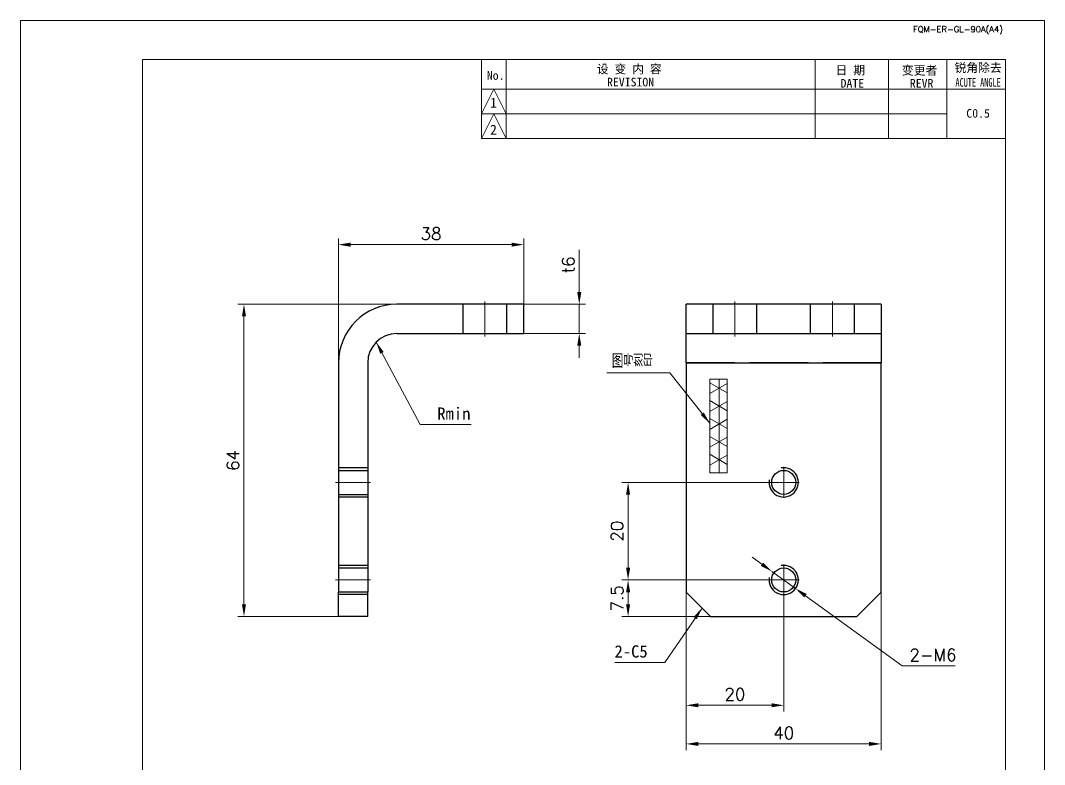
# Model space of a CAD drawing. Header units: millimetres. Extents: x -162325 to -83245, y 277409 to 326486.
# Drawn here: x -161060.8 to -160850.8, y 298486.5 to 298639 of the extents above; entities that cross this region are included whole.
import ezdxf
from ezdxf.enums import TextEntityAlignment as Align

# ---------------------------------------------------------------- set-up
doc = ezdxf.new("R2010")
doc.units = ezdxf.units.MM
for name, pattern in [('CENTER2', [28.575, 19.05, -3.175, 3.175, -3.175]), ('DASHDOT', [18.5, 12, -3, 0.5, -3]), ('DASHED', [15, 12, -3]), ('DASHED2', [9.525, 6.35, -3.175])]:
    doc.linetypes.add(name, pattern=pattern)
for name, color, linetype, lineweight in [('A4', 3, 'Continuous', 20), ('中心线', 2, 'CENTER2', 13), ('图框', 7, 'Continuous', 20), ('尺寸线', 3, 'Continuous', 13), ('虚线', 2, 'DASHED2', 25)]:
    doc.layers.add(name, color=color, linetype=linetype, lineweight=lineweight)
doc.styles.add('CH-1', font='')
doc.styles.get("Standard").update_dxf_attribs({"font": 'txt', "bigfont": 'gbcbig.shx'})
doc.styles.add('工程字', font='')
doc.styles.get('CH-1').set_extended_font_data('SimSun')
doc.styles.get('工程字').set_extended_font_data('SimSun')
doc.dimstyles.new('副本01', dxfattribs={"dimtxt": 2.5, "dimasz": 2.5, "dimexe": 1.25, "dimexo": 0, "dimgap": 1, "dimtad": 1, "dimdsep": 46, "dimtxsty": 'Standard', "dimcen": 1, "dimclrd": 3, "dimclre": 3, "dimclrt": 1, "dimadec": 1, "dimazin": 2, "dimtfac": 1, "dimtmove": 0, "dimatfit": 3, "dimfxl": 0, "dimtolj": 1, "dimlwd": -1, "dimlwe": -1, "dimarcsym": 0})
doc.dimstyles.new('副本01$0', dxfattribs={"dimtxt": 2.5, "dimasz": 2.5, "dimexe": 1.25, "dimexo": 0, "dimgap": 1, "dimtad": 1, "dimdsep": 46, "dimtxsty": 'Standard', "dimcen": 1, "dimclrd": 3, "dimclre": 3, "dimclrt": 1, "dimadec": 1, "dimazin": 2, "dimtfac": 1, "dimtmove": 0, "dimatfit": 3, "dimfxl": 0, "dimtolj": 1, "dimlwd": -1, "dimlwe": -1, "dimarcsym": 0})
doc.dimstyles.new('副本01$3', dxfattribs={"dimtxt": 2.5, "dimasz": 2.5, "dimexe": 1.25, "dimexo": 0, "dimgap": 1, "dimtad": 1, "dimtih": 1, "dimtoh": 1, "dimdsep": 46, "dimtxsty": 'Standard', "dimcen": 1, "dimclrd": 3, "dimclre": 3, "dimclrt": 1, "dimadec": 1, "dimazin": 2, "dimtfac": 1, "dimtmove": 0, "dimatfit": 3, "dimfxl": 0, "dimtolj": 1, "dimlwd": -1, "dimlwe": -1, "dimarcsym": 0})

# ---------------------------------------------------------------- blocks, each defined once
blk = doc.blocks.new('1比1 竖框')
at = {"layer": '图框'}
for p, q in [((0, 0), (0, 297)), ((0, 297), (210, 297)), ((178, 297), (202, 297)), ((210, 297), (210, 0)), ((25, 289), (202, 289)), ((25, 10), (25, 289)), ((25, 272.79), (25, 289)), ((94.55, 272.79), (94.55, 289)), ((99.62, 289), (99.62, 272.79)), ((163, 289), (163, 272.79)), ((163, 289), (163, 272.79)), ((163, 289), (163, 272.79)), ((163, 289), (163, 272.79)), ((163, 289), (163, 272.79)), ((178, 289), (178, 272.79)), ((178, 289), (178, 272.79)), ((178, 289), (178, 272.79)), ((178, 289), (178, 272.79)), ((178, 289), (178, 272.79)), ((178, 289), (202, 289)), ((178, 289), (202, 289)), ((178, 289), (202, 289)), ((178, 289), (202, 289)), ((202, 289), (178, 289)), ((190, 289), (190, 272.79)), ((190, 289), (190, 272.79)), ((190, 289), (190, 272.79)), ((190, 289), (190, 272.79)), ((190, 289), (190, 272.79)), ((202, 289), (202, 10)), ((94.55, 277.86), (97.09, 282.93)), ((94.55, 282.93), (190, 282.93)), ((94.55, 282.93), (190, 282.93)), ((94.55, 282.93), (190, 282.93)), ((94.55, 282.93), (190, 282.93)), ((97.09, 282.93), (99.62, 277.86)), ((190, 282.93), (202, 282.93)), ((190, 282.93), (202, 282.93)), ((190, 282.93), (202, 282.93)), ((190, 282.93), (202, 282.93)), ((94.55, 272.79), (97.09, 277.86)), ((94.55, 277.86), (190, 277.86)), ((94.55, 277.86), (190, 277.86)), ((94.55, 277.86), (190, 277.86)), ((94.55, 277.86), (190, 277.86)), ((97.09, 277.86), (99.62, 272.79)), ((94.55, 272.79), (202, 272.79)), ((202, 272.79), (94.55, 272.79)), ((94.55, 272.79), (202, 272.79)), ((94.55, 272.79), (202, 272.79))]:
    blk.add_line(p, q, dxfattribs=at)
at = {"layer": '图框', "style": 'CH-1'}
for s, height, p in [('设 变 内 容', 1.775, (124.84, 287.09)), ('日 期', 1.775, (170.17, 286.84)), ('变更者', 1.775, (184.38, 286.84)), ('锐角除去', 1.775, (196.38, 287.37)), ('No.', 1.775, (97.45, 285.73)), ('REVISION', 1.775, (125.11, 284.38)), ('DATE', 1.775, (170.59, 284.13)), ('REVR', 1.775, (184.8, 284.13)), ('1', 2.03, (97, 280.16)), ('C0.5', 1.775, (196.38, 277.97)), ('2', 2.03, (97, 274.61))]:
    blk.add_text(s, height=height, dxfattribs=at).set_placement(p, align=Align.MIDDLE)
at = {"layer": '图框', "style": 'CH-1', "width": 0.7}
blk.add_text('ACUTE ANGLE', height=1.7746, dxfattribs=at).set_placement((196.38, 284.31), align=Align.MIDDLE)
at = {"layer": '图框', "insert": (192.25, 295), "char_height": 1.25, "width": 39, "attachment_point": 5}
blk.add_mtext('{\\Ftxt,@extfont2|c134;FQM-ER-GL-90A(A4)}', dxfattribs=at)
blk = doc.blocks.new('*D106')
at = {"layer": 'Defpoints', "color": 0, "transparency": 16777216}
for p in [(-160924.25, 298521.84), (-160884.25, 298521.84), (-160884.25, 298490.75)]:
    blk.add_point(p, dxfattribs=at)
at = {"layer": '尺寸线', "color": 3, "transparency": 16777216}
for p, q in [((-160924.25, 298521.84), (-160924.25, 298489.5)), ((-160884.25, 298521.84), (-160884.25, 298489.5)), ((-160921.75, 298490.75), (-160886.75, 298490.75))]:
    blk.add_line(p, q, dxfattribs=at)
for points in [[(-160921.75, 298491.17), (-160921.75, 298490.33), (-160924.25, 298490.75)], [(-160886.75, 298491.17), (-160886.75, 298490.33), (-160884.25, 298490.75)]]:
    blk.add_solid(points, dxfattribs=at)
at = {"layer": '尺寸线', "color": 1, "transparency": 16777216, "insert": (-160904.25, 298493), "char_height": 2.5, "attachment_point": 5}
blk.add_mtext('\\A1;40', dxfattribs=at)
blk = doc.blocks.new('*D107')
at = {"layer": 'Defpoints', "color": 0, "transparency": 16777216}
for p in [(-160924.25, 298521.84), (-160904.25, 298521.15), (-160904.25, 298498.66)]:
    blk.add_point(p, dxfattribs=at)
at = {"layer": '尺寸线', "color": 3, "transparency": 16777216}
for p, q in [((-160924.25, 298521.84), (-160924.25, 298497.41)), ((-160904.25, 298521.15), (-160904.25, 298497.41)), ((-160921.75, 298498.66), (-160906.75, 298498.66))]:
    blk.add_line(p, q, dxfattribs=at)
for points in [[(-160921.75, 298499.08), (-160921.75, 298498.25), (-160924.25, 298498.66)], [(-160906.75, 298499.08), (-160906.75, 298498.25), (-160904.25, 298498.66)]]:
    blk.add_solid(points, dxfattribs=at)
at = {"layer": '尺寸线', "color": 1, "transparency": 16777216, "insert": (-160914.25, 298500.91), "char_height": 2.5, "attachment_point": 5}
blk.add_mtext('\\A1;20', dxfattribs=at)
blk = doc.blocks.new('*D108')
at = {"layer": 'Defpoints', "color": 0, "transparency": 16777216}
for p in [(-160936.17, 298524.34), (-160907.45, 298524.34), (-160919.25, 298516.84)]:
    blk.add_point(p, dxfattribs=at)
at = {"layer": '尺寸线', "color": 3, "transparency": 16777216}
for p, q in [((-160907.45, 298524.34), (-160937.42, 298524.34)), ((-160936.17, 298519.34), (-160936.17, 298521.84)), ((-160919.25, 298516.84), (-160937.42, 298516.84))]:
    blk.add_line(p, q, dxfattribs=at)
for points in [[(-160936.58, 298521.84), (-160935.75, 298521.84), (-160936.17, 298524.34)], [(-160936.58, 298519.34), (-160935.75, 298519.34), (-160936.17, 298516.84)]]:
    blk.add_solid(points, dxfattribs=at)
at = {"layer": '尺寸线', "color": 1, "transparency": 16777216, "insert": (-160938.42, 298520.59), "char_height": 2.5, "attachment_point": 5, "rotation": 90}
blk.add_mtext('\\A1;7.5', dxfattribs=at)
blk = doc.blocks.new('*D109')
at = {"layer": 'Defpoints', "color": 0, "transparency": 16777216}
for p in [(-160936.17, 298544.34), (-160907.45, 298544.34), (-160907.45, 298524.34)]:
    blk.add_point(p, dxfattribs=at)
at = {"layer": '尺寸线', "color": 3, "transparency": 16777216}
for p, q in [((-160907.45, 298544.34), (-160937.42, 298544.34)), ((-160936.17, 298526.84), (-160936.17, 298541.84)), ((-160907.45, 298524.34), (-160937.42, 298524.34))]:
    blk.add_line(p, q, dxfattribs=at)
for points in [[(-160936.58, 298541.84), (-160935.75, 298541.84), (-160936.17, 298544.34)], [(-160936.58, 298526.84), (-160935.75, 298526.84), (-160936.17, 298524.34)]]:
    blk.add_solid(points, dxfattribs=at)
at = {"layer": '尺寸线', "color": 1, "transparency": 16777216, "insert": (-160938.42, 298534.34), "char_height": 2.5, "attachment_point": 5, "rotation": 90}
blk.add_mtext('\\A1;20', dxfattribs=at)
blk = doc.blocks.new('*D110')
at = {"layer": 'Defpoints', "color": 0, "transparency": 16777216}
for p in [(-160906.68, 298526.1), (-160901.82, 298522.59)]:
    blk.add_point(p, dxfattribs=at)
at = {"layer": '尺寸线', "color": 3, "transparency": 16777216}
for p, q in [((-160908.71, 298527.57), (-160910.73, 298529.04)), ((-160906.68, 298526.1), (-160901.82, 298522.59)), ((-160879.93, 298506.74), (-160899.8, 298521.12)), ((-160869.06, 298506.74), (-160879.93, 298506.74))]:
    blk.add_line(p, q, dxfattribs=at)
for points in [[(-160908.46, 298527.91), (-160908.95, 298527.23), (-160906.68, 298526.1)], [(-160899.55, 298521.46), (-160900.04, 298520.78), (-160901.82, 298522.59)]]:
    blk.add_solid(points, dxfattribs=at)
at = {"layer": '尺寸线', "color": 1, "transparency": 16777216, "insert": (-160873.64, 298508.99), "char_height": 2.5, "attachment_point": 5}
blk.add_mtext('\\A1;2-M6', dxfattribs=at)
blk = doc.blocks.new('*D111')
at = {"layer": 'Defpoints', "color": 0, "transparency": 16777216}
for p in [(-161014.94, 298580.84), (-160983.57, 298580.84), (-160995.57, 298516.84)]:
    blk.add_point(p, dxfattribs=at)
at = {"layer": '尺寸线', "color": 3, "transparency": 16777216}
for p, q in [((-160983.57, 298580.84), (-161016.19, 298580.84)), ((-161014.94, 298519.34), (-161014.94, 298578.34)), ((-160995.57, 298516.84), (-161016.19, 298516.84))]:
    blk.add_line(p, q, dxfattribs=at)
for points in [[(-161015.35, 298578.34), (-161014.52, 298578.34), (-161014.94, 298580.84)], [(-161015.35, 298519.34), (-161014.52, 298519.34), (-161014.94, 298516.84)]]:
    blk.add_solid(points, dxfattribs=at)
at = {"layer": '尺寸线', "color": 1, "transparency": 16777216, "insert": (-161017.19, 298548.84), "char_height": 2.5, "attachment_point": 5, "rotation": 90}
blk.add_mtext('\\A1;64', dxfattribs=at)
blk = doc.blocks.new('*D112')
at = {"layer": 'Defpoints', "color": 0, "transparency": 16777216}
for p in [(-160957.57, 298593.06), (-160957.57, 298580.84), (-160995.57, 298568.84)]:
    blk.add_point(p, dxfattribs=at)
at = {"layer": '尺寸线', "color": 3, "transparency": 16777216}
for p, q in [((-160995.57, 298568.84), (-160995.57, 298594.31)), ((-160993.07, 298593.06), (-160960.07, 298593.06)), ((-160957.57, 298580.84), (-160957.57, 298594.31))]:
    blk.add_line(p, q, dxfattribs=at)
for points in [[(-160993.07, 298593.47), (-160993.07, 298592.64), (-160995.57, 298593.06)], [(-160960.07, 298593.47), (-160960.07, 298592.64), (-160957.57, 298593.06)]]:
    blk.add_solid(points, dxfattribs=at)
at = {"layer": '尺寸线', "color": 1, "transparency": 16777216, "insert": (-160976.57, 298595.31), "char_height": 2.5, "attachment_point": 5}
blk.add_mtext('\\A1;38', dxfattribs=at)
blk = doc.blocks.new('*D113')
at = {"layer": 'Defpoints', "color": 0, "transparency": 16777216}
for p in [(-160957.57, 298580.84), (-160946.18, 298580.84), (-160957.57, 298574.84)]:
    blk.add_point(p, dxfattribs=at)
at = {"layer": '尺寸线', "color": 3, "transparency": 16777216}
for p, q in [((-160946.18, 298583.34), (-160946.18, 298592.01)), ((-160957.57, 298580.84), (-160944.93, 298580.84)), ((-160946.18, 298574.84), (-160946.18, 298580.84)), ((-160957.57, 298574.84), (-160944.93, 298574.84)), ((-160946.18, 298572.34), (-160946.18, 298569.84))]:
    blk.add_line(p, q, dxfattribs=at)
for points in [[(-160946.6, 298583.34), (-160945.76, 298583.34), (-160946.18, 298580.84)], [(-160946.6, 298572.34), (-160945.76, 298572.34), (-160946.18, 298574.84)]]:
    blk.add_solid(points, dxfattribs=at)
at = {"layer": '尺寸线', "color": 1, "transparency": 16777216, "insert": (-160948.43, 298588.93), "char_height": 2.5, "attachment_point": 5, "rotation": 90}
blk.add_mtext('\\A1;t6', dxfattribs=at)

msp = doc.modelspace()

# ---------------------------------------------------------------- hatches: boundary and pattern name
at = {"layer": '尺寸线'}
h = msp.add_hatch(dxfattribs=at)
h.set_pattern_fill('NET3', color=4, angle=90)
h.set_pattern_definition([(90, (-146093.406, 286859.385), (-3.175, 2e-16), []), (150, (-146093.406, 286859.385), (-1.5875, -2.74963066), []), (210, (-146093.406, 286859.385), (1.5875, -2.74963066), [])])
h.paths.add_polyline_path([(-160915.825, 298565.519), (-160919.421, 298565.519), (-160919.421, 298546.299), (-160915.825, 298546.299)])

# ---------------------------------------------------------------- linework, layer by layer
at = {"color": 7}
for p, q in [((-160957.569, 298580.844), (-160983.569, 298580.844)), ((-160957.569, 298574.844), (-160957.569, 298580.844)), ((-160924.254, 298574.844), (-160924.254, 298580.844)), ((-160884.254, 298580.844), (-160924.254, 298580.844)), ((-160884.254, 298580.844), (-160884.254, 298574.844)), ((-160983.569, 298574.844), (-160957.569, 298574.844)), ((-160924.254, 298568.844), (-160924.254, 298574.844)), ((-160924.254, 298574.844), (-160884.254, 298574.844)), ((-160884.254, 298574.844), (-160884.254, 298568.844)), ((-160995.569, 298568.844), (-160995.569, 298521.844)), ((-160989.569, 298568.844), (-160989.569, 298521.844)), ((-160924.254, 298568.844), (-160884.254, 298568.844)), ((-160924.254, 298568.844), (-160924.254, 298521.844)), ((-160884.254, 298521.844), (-160884.254, 298568.844)), ((-160989.569, 298521.844), (-160995.569, 298521.844)), ((-160995.569, 298516.844), (-160995.569, 298521.844)), ((-160989.569, 298516.844), (-160989.569, 298521.844)), ((-160919.254, 298516.844), (-160924.254, 298521.844)), ((-160884.254, 298521.844), (-160889.254, 298516.844)), ((-160989.569, 298516.844), (-160995.569, 298516.844)), ((-160919.254, 298516.844), (-160889.254, 298516.844))]:
    msp.add_line(p, q, dxfattribs=at)
for centre in [(-160904.254, 298544.344), (-160904.254, 298524.344)]:
    msp.add_circle(centre, 2.458, dxfattribs=at)
for centre, radius, start, end in [((-160983.569, 298568.844), 12, 90, 180), ((-160983.569, 298568.844), 6, 90, 180), ((-160904.254, 298544.344), 3, 169.99999, 100.00001), ((-160904.254, 298524.344), 3, 169.99999, 100.00001)]:
    msp.add_arc(centre, radius, start, end, dxfattribs=at)
at = {"layer": 'A4'}
msp.add_lwpolyline([(-161060.769, 298638.995), (-160850.769, 298638.995), (-160850.769, 298341.995), (-161060.769, 298341.995)], close=True, dxfattribs=at)
at = {"layer": '中心线', "linetype": 'DASHDOT'}
for p, q in [((-160965.569, 298574.245), (-160965.569, 298581.444)), ((-160914.254, 298574.245), (-160914.254, 298581.444)), ((-160894.254, 298574.245), (-160894.254, 298581.444)), ((-160904.254, 298547.541), (-160904.254, 298541.148)), ((-160988.969, 298544.344), (-160996.17, 298544.344)), ((-160901.058, 298544.344), (-160907.45, 298544.344)), ((-160904.254, 298527.541), (-160904.254, 298521.148)), ((-160988.969, 298524.344), (-160996.17, 298524.344)), ((-160901.058, 298524.344), (-160907.45, 298524.344))]:
    msp.add_line(p, q, dxfattribs=at)
at = {"layer": '尺寸线', "color": 4}
msp.add_lwpolyline([(-160919.421, 298546.299), (-160919.421, 298565.519), (-160915.825, 298565.519), (-160915.825, 298546.299)], close=True, dxfattribs=at)
at = {"layer": '虚线', "linetype": 'DASHED'}
for p, q in [((-160970.069, 298580.844), (-160970.069, 298574.844)), ((-160970.069, 298580.844), (-160970.069, 298574.844)), ((-160961.069, 298580.844), (-160961.069, 298574.844)), ((-160961.069, 298580.844), (-160961.069, 298574.844)), ((-160918.754, 298574.844), (-160918.754, 298580.844)), ((-160909.754, 298574.844), (-160909.754, 298580.844)), ((-160898.754, 298574.844), (-160898.754, 298580.844)), ((-160889.754, 298574.844), (-160889.754, 298580.844)), ((-160884.254, 298568.844), (-160924.254, 298568.844)), ((-160989.569, 298547.344), (-160995.569, 298547.344)), ((-160995.569, 298546.803), (-160989.569, 298546.803)), ((-160995.569, 298541.886), (-160989.569, 298541.886)), ((-160989.569, 298541.344), (-160995.569, 298541.344)), ((-160989.569, 298527.344), (-160995.569, 298527.344)), ((-160995.569, 298526.803), (-160989.569, 298526.803)), ((-160995.569, 298521.886), (-160989.569, 298521.886)), ((-160989.569, 298521.844), (-160995.569, 298521.844)), ((-160989.569, 298521.344), (-160995.569, 298521.344))]:
    msp.add_line(p, q, dxfattribs=at)

# ---------------------------------------------------------------- block references
at = {"layer": '图框'}
msp.add_blockref('1比1 竖框', (-161060.769, 298341.995), dxfattribs=at)

# ---------------------------------------------------------------- texts
at = {"layer": '尺寸线', "color": 1, "char_height": 2.5, "style": '工程字'}
for s, insert, attachment_point in [('{\\W0.7;\\A1;\\f宋体|b0|i0|c134|p2;\\C4;图\\Fg13f12d.shx,@extfont2.shx|c0;号刻印}', (-160931.099, 298567.808), 9), ('Rmin', (-160975.303, 298557.189), 7), ('2-C5', (-160932.152, 298508.414), 9)]:
    msp.add_mtext(s, dxfattribs=dict(at, insert=insert, attachment_point=attachment_point))

# ---------------------------------------------------------------- dimensions: what is measured, and where the dimension line sits
at = {"layer": '尺寸线'}
for base, p1, p2, picture, middle in [((-160957.569, 298593.056), (-160995.569, 298568.844), (-160957.569, 298580.844), '*D112', (-160976.569, 298595.306)), ((-160884.254, 298490.75), (-160924.254, 298521.844), (-160884.254, 298521.844), '*D106', (-160904.254, 298493)), ((-160904.254, 298498.664), (-160924.254, 298521.844), (-160904.254, 298521.148), '*D107', (-160914.254, 298500.914))]:
    dim = msp.add_linear_dim(base=base, p1=p1, p2=p2, dimstyle='副本01$0', dxfattribs=at)
    dim.commit()
    dim.dimension.update_dxf_attribs({"geometry": picture, "text_midpoint": middle})
dim = msp.add_linear_dim(base=(-160946.18, 298580.844), p1=(-160957.569, 298574.844), p2=(-160957.569, 298580.844), angle=90, dimstyle='副本01$0', override={"dimpost": 't<>', "dimtxsty": 'Standard'}, dxfattribs=at)
dim.commit()
dim.dimension.update_dxf_attribs({"geometry": '*D113', "text_midpoint": (-160948.43, 298588.928)})
for base, p1, p2, picture, middle in [((-161014.935, 298580.844), (-160995.569, 298516.844), (-160983.569, 298580.844), '*D111', (-161017.185, 298548.844)), ((-160936.168, 298544.344), (-160907.45, 298524.344), (-160907.45, 298544.344), '*D109', (-160938.418, 298534.344)), ((-160936.168, 298524.344), (-160919.254, 298516.844), (-160907.45, 298524.344), '*D108', (-160938.418, 298520.594))]:
    dim = msp.add_linear_dim(base=base, p1=p1, p2=p2, angle=90, dimstyle='副本01$0', dxfattribs=at)
    dim.commit()
    dim.dimension.update_dxf_attribs({"geometry": picture, "text_midpoint": middle})
dim = msp.add_diameter_dim_2p(p1=(-160906.684, 298526.104), p2=(-160901.824, 298522.585), dimstyle='副本01$3', override={"dimpost": '2-M<>'}, dxfattribs=at)
dim.commit()
dim.dimension.update_dxf_attribs({"geometry": '*D110', "text_midpoint": (-160873.644, 298506.74), "dimtype": 163})

# ---------------------------------------------------------------- leaders
at = {"layer": '尺寸线', "annotation_type": 0, "has_hookline": 1}
for points, hookline_direction, text_width in [([(-160987.812, 298573.087), (-160978.803, 298556.189), (-160976.303, 298556.189)], 0, 6.927), ([(-160919.421, 298556.45), (-160927.599, 298566.808), (-160930.099, 298566.808)], 1, 9.444), ([(-160921, 298518.59), (-160928.652, 298507.414), (-160931.152, 298507.414)], 1, 6.746)]:
    msp.add_leader(points, dimstyle='副本01', override={"dimgap": 1, "dimtad": 1}, dxfattribs=dict(at, hookline_direction=hookline_direction, text_width=text_width))

doc.saveas('drawing.dxf')
